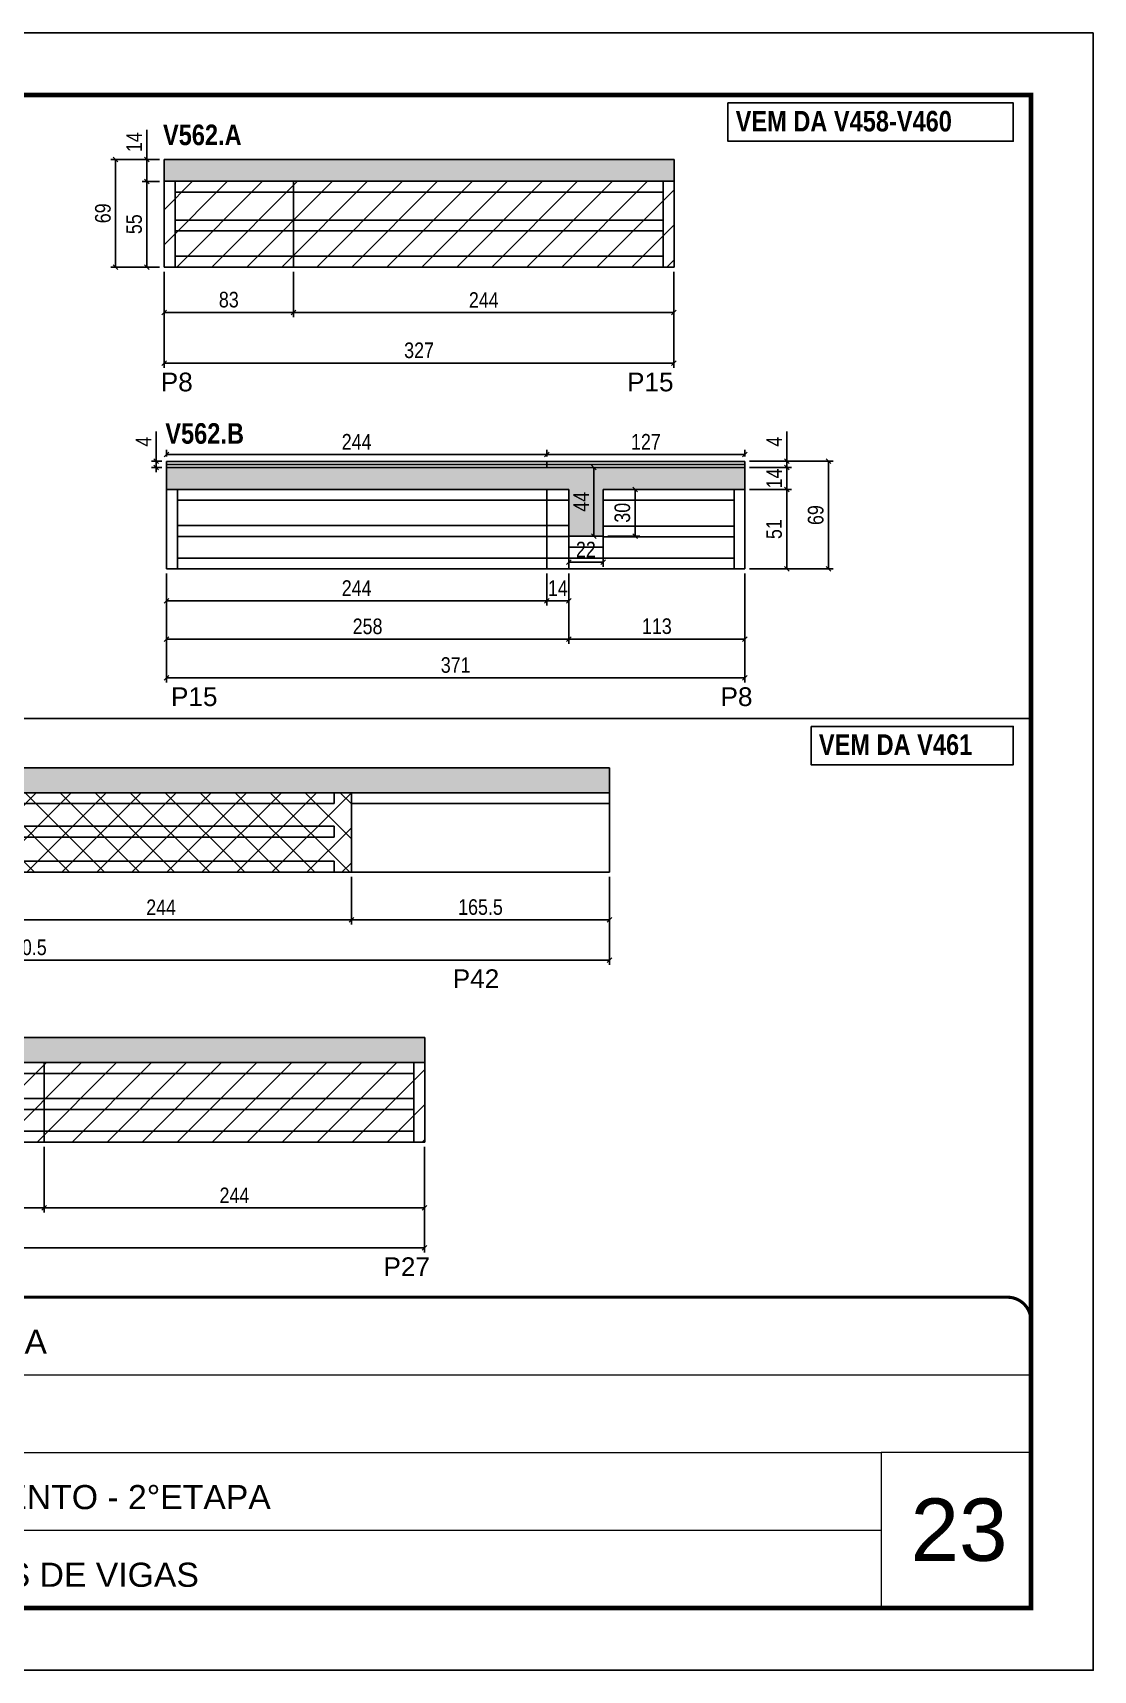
# Model space of a CAD drawing. Extents: x -15895 to 12929, y -2522 to 15173.
# Drawn here: x 7298 to 7978, y 7815 to 8865 of the extents above; entities that cross this region are included whole.
import ezdxf

# ---------------------------------------------------------------- set-up
doc = ezdxf.new("R2010")
doc.units = 0
doc.header["$PDMODE"] = 35
doc.header["$PDSIZE"] = -10
doc.linetypes.add('CONTINUO', pattern=[0])
doc.linetypes.add('DASHED', pattern=[0.75, 0.5, -0.25])
for name, color, linetype in [('5', 5, 'Continuous'), ('COTA', 241, 'Continuous'), ('NOMENCLATURA', 7, 'Continuous'), ('Painéis', 200, 'Continuous'), ('SARR_2.2x7', 40, 'Continuous')]:
    doc.layers.add(name, color=color, linetype=linetype)
for name, color, linetype, lineweight in [('CARIMBO', 255, 'Continuous', 9), ('Folhas', 255, 'Continuous', 9), ('Hachura', 251, 'Continuous', 9), ('SARRAFO DE PRESSAO', 251, 'DASHED', 9)]:
    doc.layers.add(name, color=color, linetype=linetype, lineweight=lineweight)
doc.layers.add('Laje_Perimetro', color=7, linetype='Continuous', plot=False)
doc.styles.add('ARIAL', font='arial.ttf')
doc.styles.add('COTA TECNICA', font='techl___.ttf', dxfattribs={"height": 10})
doc.styles.get("Standard").update_dxf_attribs({"font": 'arial.ttf'})
doc.styles.add('TECNICA', font='techb___.ttf', dxfattribs={"height": 10})
doc.styles.add('Tecnologia', font='')
doc.styles.get('Tecnologia').set_extended_font_data('Forgotten Futurist')
doc.dimstyles.new('PAINEL', dxfattribs={"dimtxt": 10, "dimasz": 3, "dimexe": 3, "dimexo": 3, "dimgap": 3, "dimtad": 1, "dimdec": 1, "dimzin": 12, "dimdsep": 46, "dimtxsty": 'COTA TECNICA', "dimblk1": 'OBLIQUE', "dimblk2": 'OBLIQUE', "dimsah": 1, "dimcen": 0.9, "dimclrd": 4, "dimclre": 4, "dimclrt": 240, "dimadec": 1, "dimazin": 3, "dimtfac": 1, "dimtdec": 1, "dimtmove": 0, "dimatfit": 3, "dimfxl": 1, "dimtolj": 1, "dimtzin": 12, "dimarcsym": 0})

# ---------------------------------------------------------------- blocks, each defined once
blk = doc.blocks.new('9999999999')
at = {"color": 30, "linetype": 'CONTINUO'}
for p, q in [((98564.6, 34230.2), (98564.6, 34429.4)), ((98564.6, 34379.6), (99584, 34379.6)), ((98564.6, 34329.8), (99488, 34329.8)), ((99584, 34329.8), (99488, 34329.8)), ((99488, 34329.8), (99488, 34230.2)), ((98564.6, 34280), (99488, 34280))]:
    blk.add_line(p, q, dxfattribs=at)
at = {"color": 30, "linetype": 'CONTINUO', "const_width": 2}
blk.add_lwpolyline([(99584, 34230.2), (99584, 34414.4, 0.414214), (99569, 34429.4), (98229, 34429.4, 0.414214), (98214, 34414.4), (98214, 34245.2, 0.414214), (98229, 34230.2), (99584, 34230.2)], format="xyb", dxfattribs=at)
at = {"layer": 'Folhas'}
blk.add_lwpolyline([(98139, 34190.2), (99624, 34190.2), (99624, 35240.2), (98139, 35240.2)], close=True, dxfattribs=at)
at = {"layer": 'Folhas', "color": 30, "const_width": 3}
blk.add_lwpolyline([(98214, 34230.2), (99584, 34230.2), (99584, 35200.2), (98214, 35200.2)], close=True, dxfattribs=at)
at = {"color": 7, "linetype": 'Continuous', "ltscale": 5, "style": 'ARIAL'}
for s, height, p in [('ZAMBETTA', 15.48, (98837.7, 34393.1)), ('LUXOR', 15.48, (98837.7, 34343.3)), ('2°PAVIMENTO - 2°ETAPA', 15.483, (98837.7, 34293.5)), ('NOVA SISTEMAS CONSTRUTIVOS', 11.059, (98263.2, 34267.2)), ('LATERAIS DE VIGAS', 15.483, (98837.7, 34243.7))]:
    blk.add_text(s, height=height, dxfattribs=at).set_placement(p)
at = {"layer": 'Folhas', "color": 7, "style": 'Tecnologia', "width": 1.5}
for s, p in [('CLIENTE:', (98573.7, 34397.2)), ('OBRA:', (98573.7, 34347.3)), ('PAVIMENTO:', (98573.7, 34297.5)), ('PROJETO:', (98573.7, 34247.7))]:
    blk.add_text(s, height=14, dxfattribs=at).set_placement(p)
blk = doc.blocks.new('_Oblique')
at = {"color": 0, "linetype": 'ByBlock', "lineweight": -2}
blk.add_line((-0.5, -0.5), (0.5, 0.5), dxfattribs=at)
blk = doc.blocks.new('*D467')
at = {"layer": 'COTA', "color": 4, "lineweight": -2, "transparency": 16777216}
for p, q in [((7382, 8711.7), (7382, 8650.1)), ((7709, 8711.7), (7709, 8650.1)), ((7709, 8653.1), (7382, 8653.1))]:
    blk.add_line(p, q, dxfattribs=at)
at = {"layer": 'Defpoints', "color": 0, "transparency": 16777216}
for p in [(7382, 8714.7), (7709, 8714.7), (7382, 8653.1)]:
    blk.add_point(p, dxfattribs=at)
at = {"layer": 'COTA', "color": 4, "lineweight": -2, "transparency": 16777216, "xscale": 3, "yscale": 3, "zscale": 3, "rotation": 180}
blk.add_blockref('_Oblique', (7382, 8653.1), dxfattribs=at)
at = {"layer": 'COTA', "color": 4, "lineweight": -2, "transparency": 16777216, "xscale": 3, "yscale": 3, "zscale": 3}
blk.add_blockref('_Oblique', (7709, 8653.1), dxfattribs=at)
at = {"layer": 'COTA', "color": 240, "transparency": 16777216, "insert": (7545.5, 8661.3), "char_height": 10, "attachment_point": 5, "style": 'COTA TECNICA'}
blk.add_mtext('\\A1;327', dxfattribs=at)
blk = doc.blocks.new('*D468')
at = {"layer": 'COTA', "color": 4, "lineweight": -2, "transparency": 16777216}
for p, q in [((7465, 8711.7), (7465, 8682.6)), ((7709, 8711.7), (7709, 8682.6)), ((7709, 8685.6), (7465, 8685.6))]:
    blk.add_line(p, q, dxfattribs=at)
at = {"layer": 'Defpoints', "color": 0, "transparency": 16777216}
for p in [(7465, 8714.7), (7709, 8714.7), (7465, 8685.6)]:
    blk.add_point(p, dxfattribs=at)
at = {"layer": 'COTA', "color": 4, "lineweight": -2, "transparency": 16777216, "xscale": 3, "yscale": 3, "zscale": 3, "rotation": 180}
blk.add_blockref('_Oblique', (7465, 8685.6), dxfattribs=at)
at = {"layer": 'COTA', "color": 4, "lineweight": -2, "transparency": 16777216, "xscale": 3, "yscale": 3, "zscale": 3}
blk.add_blockref('_Oblique', (7709, 8685.6), dxfattribs=at)
at = {"layer": 'COTA', "color": 240, "transparency": 16777216, "insert": (7587, 8693.6), "char_height": 10, "attachment_point": 5, "style": 'COTA TECNICA'}
blk.add_mtext('\\A1;244', dxfattribs=at)
blk = doc.blocks.new('*D469')
at = {"layer": 'COTA', "color": 4, "lineweight": -2, "transparency": 16777216}
for p, q in [((7382, 8711.7), (7382, 8682.6)), ((7465, 8711.7), (7465, 8682.6)), ((7465, 8685.6), (7382, 8685.6))]:
    blk.add_line(p, q, dxfattribs=at)
at = {"layer": 'Defpoints', "color": 0, "transparency": 16777216}
for p in [(7382, 8714.7), (7465, 8714.7), (7382, 8685.6)]:
    blk.add_point(p, dxfattribs=at)
at = {"layer": 'COTA', "color": 4, "lineweight": -2, "transparency": 16777216, "xscale": 3, "yscale": 3, "zscale": 3, "rotation": 180}
blk.add_blockref('_Oblique', (7382, 8685.6), dxfattribs=at)
at = {"layer": 'COTA', "color": 4, "lineweight": -2, "transparency": 16777216, "xscale": 3, "yscale": 3, "zscale": 3}
blk.add_blockref('_Oblique', (7465, 8685.6), dxfattribs=at)
at = {"layer": 'COTA', "color": 240, "transparency": 16777216, "insert": (7423.5, 8693.8), "char_height": 10, "attachment_point": 5, "style": 'COTA TECNICA'}
blk.add_mtext('\\A1;83', dxfattribs=at)
blk = doc.blocks.new('*D470')
at = {"layer": 'COTA', "color": 4, "lineweight": -2, "transparency": 16777216}
for p, q in [((7379, 8769.7), (7367.9, 8769.7)), ((7370.9, 8769.7), (7370.9, 8714.7)), ((7379, 8714.7), (7367.9, 8714.7))]:
    blk.add_line(p, q, dxfattribs=at)
at = {"layer": 'Defpoints', "color": 0, "transparency": 16777216}
for p in [(7382, 8769.7), (7370.9, 8714.7), (7382, 8714.7)]:
    blk.add_point(p, dxfattribs=at)
at = {"layer": 'COTA', "color": 4, "lineweight": -2, "transparency": 16777216, "xscale": 3, "yscale": 3, "zscale": 3}
for p, rotation in [((7370.9, 8769.7), 90), ((7370.9, 8714.7), 270)]:
    blk.add_blockref('_Oblique', p, dxfattribs=dict(at, rotation=rotation))
at = {"layer": 'COTA', "color": 240, "transparency": 16777216, "insert": (7362.8, 8742.2), "char_height": 10, "attachment_point": 5, "rotation": 90, "style": 'COTA TECNICA'}
blk.add_mtext('\\A1;55', dxfattribs=at)
blk = doc.blocks.new('*D475')
at = {"layer": 'COTA', "color": 4, "lineweight": -2, "transparency": 16777216}
for p, q in [((7370.9, 8783.7), (7370.9, 8802.8)), ((7379, 8783.7), (7367.9, 8783.7)), ((7370.9, 8769.7), (7370.9, 8783.7)), ((7379, 8769.7), (7367.9, 8769.7))]:
    blk.add_line(p, q, dxfattribs=at)
at = {"layer": 'Defpoints', "color": 0, "transparency": 16777216}
for p in [(7370.9, 8783.7), (7382, 8783.7), (7382, 8769.7)]:
    blk.add_point(p, dxfattribs=at)
at = {"layer": 'COTA', "color": 4, "lineweight": -2, "transparency": 16777216, "xscale": 3, "yscale": 3, "zscale": 3}
for p, rotation in [((7370.9, 8783.7), 90), ((7370.9, 8769.7), 270)]:
    blk.add_blockref('_Oblique', p, dxfattribs=dict(at, rotation=rotation))
at = {"layer": 'COTA', "color": 240, "transparency": 16777216, "insert": (7362.8, 8794.8), "char_height": 10, "attachment_point": 5, "rotation": 90, "style": 'COTA TECNICA'}
blk.add_mtext('\\A1;14', dxfattribs=at)
blk = doc.blocks.new('*D476')
at = {"layer": 'COTA', "color": 4, "lineweight": -2, "transparency": 16777216}
for p, q in [((7379, 8783.7), (7347.9, 8783.7)), ((7350.9, 8714.7), (7350.9, 8783.7)), ((7379, 8714.7), (7347.9, 8714.7))]:
    blk.add_line(p, q, dxfattribs=at)
at = {"layer": 'Defpoints', "color": 0, "transparency": 16777216}
for p in [(7350.9, 8783.7), (7382, 8783.7), (7382, 8714.7)]:
    blk.add_point(p, dxfattribs=at)
at = {"layer": 'COTA', "color": 4, "lineweight": -2, "transparency": 16777216, "xscale": 3, "yscale": 3, "zscale": 3}
for p, rotation in [((7350.9, 8783.7), 90), ((7350.9, 8714.7), 270)]:
    blk.add_blockref('_Oblique', p, dxfattribs=dict(at, rotation=rotation))
at = {"layer": 'COTA', "color": 240, "transparency": 16777216, "insert": (7342.8, 8749.2), "char_height": 10, "attachment_point": 5, "rotation": 90, "style": 'COTA TECNICA'}
blk.add_mtext('\\A1;69', dxfattribs=at)
blk = doc.blocks.new('*D477')
at = {"layer": 'COTA', "color": 4, "lineweight": -2, "transparency": 16777216}
for p, q in [((7383.5, 8518.2), (7383.5, 8448.3)), ((7754.5, 8518.2), (7754.5, 8448.3)), ((7383.5, 8451.3), (7754.5, 8451.3))]:
    blk.add_line(p, q, dxfattribs=at)
at = {"layer": 'Defpoints', "color": 0, "transparency": 16777216}
for p in [(7383.5, 8521.2), (7754.5, 8521.2), (7754.5, 8451.3)]:
    blk.add_point(p, dxfattribs=at)
at = {"layer": 'COTA', "color": 4, "lineweight": -2, "transparency": 16777216, "xscale": 3, "yscale": 3, "zscale": 3, "rotation": 180}
blk.add_blockref('_Oblique', (7383.5, 8451.3), dxfattribs=at)
at = {"layer": 'COTA', "color": 4, "lineweight": -2, "transparency": 16777216, "xscale": 3, "yscale": 3, "zscale": 3}
blk.add_blockref('_Oblique', (7754.5, 8451.3), dxfattribs=at)
at = {"layer": 'COTA', "color": 240, "transparency": 16777216, "insert": (7569, 8459.5), "char_height": 10, "attachment_point": 5, "style": 'COTA TECNICA'}
blk.add_mtext('\\A1;371', dxfattribs=at)
blk = doc.blocks.new('*D478')
at = {"layer": 'COTA', "color": 4, "lineweight": -2, "transparency": 16777216}
for p, q in [((7383.5, 8518.2), (7383.5, 8473.2)), ((7641.5, 8518.2), (7641.5, 8473.2)), ((7383.5, 8476.2), (7641.5, 8476.2))]:
    blk.add_line(p, q, dxfattribs=at)
at = {"layer": 'Defpoints', "color": 0, "transparency": 16777216}
for p in [(7383.5, 8521.2), (7641.5, 8521.2), (7641.5, 8476.2)]:
    blk.add_point(p, dxfattribs=at)
at = {"layer": 'COTA', "color": 4, "lineweight": -2, "transparency": 16777216, "xscale": 3, "yscale": 3, "zscale": 3, "rotation": 180}
blk.add_blockref('_Oblique', (7383.5, 8476.2), dxfattribs=at)
at = {"layer": 'COTA', "color": 4, "lineweight": -2, "transparency": 16777216, "xscale": 3, "yscale": 3, "zscale": 3}
blk.add_blockref('_Oblique', (7641.5, 8476.2), dxfattribs=at)
at = {"layer": 'COTA', "color": 240, "transparency": 16777216, "insert": (7512.5, 8484.3), "char_height": 10, "attachment_point": 5, "style": 'COTA TECNICA'}
blk.add_mtext('\\A1;258', dxfattribs=at)
blk = doc.blocks.new('*D479')
at = {"layer": 'COTA', "color": 4, "lineweight": -2, "transparency": 16777216}
for p, q in [((7641.5, 8518.2), (7641.5, 8473.2)), ((7754.5, 8518.2), (7754.5, 8473.2)), ((7641.5, 8476.2), (7754.5, 8476.2))]:
    blk.add_line(p, q, dxfattribs=at)
at = {"layer": 'Defpoints', "color": 0, "transparency": 16777216}
for p in [(7641.5, 8521.2), (7754.5, 8521.2), (7754.5, 8476.2)]:
    blk.add_point(p, dxfattribs=at)
at = {"layer": 'COTA', "color": 4, "lineweight": -2, "transparency": 16777216, "xscale": 3, "yscale": 3, "zscale": 3, "rotation": 180}
blk.add_blockref('_Oblique', (7641.5, 8476.2), dxfattribs=at)
at = {"layer": 'COTA', "color": 4, "lineweight": -2, "transparency": 16777216, "xscale": 3, "yscale": 3, "zscale": 3}
blk.add_blockref('_Oblique', (7754.5, 8476.2), dxfattribs=at)
at = {"layer": 'COTA', "color": 240, "transparency": 16777216, "insert": (7698, 8484.4), "char_height": 10, "attachment_point": 5, "style": 'COTA TECNICA'}
blk.add_mtext('\\A1;113', dxfattribs=at)
blk = doc.blocks.new('*D480')
at = {"layer": 'COTA', "color": 4, "lineweight": -2, "transparency": 16777216}
for p, q in [((7757.5, 8590.2), (7811, 8590.2)), ((7808, 8590.2), (7808, 8521.2)), ((7757.5, 8521.2), (7811, 8521.2))]:
    blk.add_line(p, q, dxfattribs=at)
at = {"layer": 'Defpoints', "color": 0, "transparency": 16777216}
for p in [(7754.5, 8590.2), (7754.5, 8521.2), (7808, 8521.2)]:
    blk.add_point(p, dxfattribs=at)
at = {"layer": 'COTA', "color": 4, "lineweight": -2, "transparency": 16777216, "xscale": 3, "yscale": 3, "zscale": 3}
for p, rotation in [((7808, 8590.2), 90), ((7808, 8521.2), 270)]:
    blk.add_blockref('_Oblique', p, dxfattribs=dict(at, rotation=rotation))
at = {"layer": 'COTA', "color": 240, "transparency": 16777216, "insert": (7799.9, 8555.7), "char_height": 10, "attachment_point": 5, "rotation": 90, "style": 'COTA TECNICA'}
blk.add_mtext('\\A1;69', dxfattribs=at)
blk = doc.blocks.new('*D481')
at = {"layer": 'COTA', "color": 4, "lineweight": -2, "transparency": 16777216}
for p, q in [((7757.5, 8572.2), (7784.4, 8572.2)), ((7781.4, 8521.2), (7781.4, 8572.2)), ((7757.5, 8521.2), (7784.4, 8521.2))]:
    blk.add_line(p, q, dxfattribs=at)
at = {"layer": 'Defpoints', "color": 0, "transparency": 16777216}
for p in [(7754.5, 8572.2), (7781.4, 8572.2), (7754.5, 8521.2)]:
    blk.add_point(p, dxfattribs=at)
at = {"layer": 'COTA', "color": 4, "lineweight": -2, "transparency": 16777216, "xscale": 3, "yscale": 3, "zscale": 3}
for p, rotation in [((7781.4, 8572.2), 90), ((7781.4, 8521.2), 270)]:
    blk.add_blockref('_Oblique', p, dxfattribs=dict(at, rotation=rotation))
at = {"layer": 'COTA', "color": 240, "transparency": 16777216, "insert": (7773.2, 8546.7), "char_height": 10, "attachment_point": 5, "rotation": 90, "style": 'COTA TECNICA'}
blk.add_mtext('\\A1;51', dxfattribs=at)
blk = doc.blocks.new('*D482')
at = {"layer": 'COTA', "color": 4, "lineweight": -2, "transparency": 16777216}
for p, q in [((7757.5, 8586.2), (7784.4, 8586.2)), ((7781.4, 8572.2), (7781.4, 8586.2)), ((7757.5, 8572.2), (7784.4, 8572.2))]:
    blk.add_line(p, q, dxfattribs=at)
at = {"layer": 'Defpoints', "color": 0, "transparency": 16777216}
for p in [(7754.5, 8586.2), (7781.4, 8586.2), (7754.5, 8572.2)]:
    blk.add_point(p, dxfattribs=at)
at = {"layer": 'COTA', "color": 4, "lineweight": -2, "transparency": 16777216, "xscale": 3, "yscale": 3, "zscale": 3}
for p, rotation in [((7781.4, 8586.2), 90), ((7781.4, 8572.2), 270)]:
    blk.add_blockref('_Oblique', p, dxfattribs=dict(at, rotation=rotation))
at = {"layer": 'COTA', "color": 240, "transparency": 16777216, "insert": (7773.3, 8579.2), "char_height": 10, "attachment_point": 5, "rotation": 90, "style": 'COTA TECNICA'}
blk.add_mtext('\\A1;14', dxfattribs=at)
blk = doc.blocks.new('*D483')
at = {"layer": 'COTA', "color": 4, "lineweight": -2, "transparency": 16777216}
for p, q in [((7781.4, 8590.2), (7781.4, 8609.4)), ((7757.5, 8590.2), (7784.4, 8590.2)), ((7781.4, 8586.2), (7781.4, 8590.2)), ((7757.5, 8586.2), (7784.4, 8586.2)), ((7781.4, 8586.2), (7781.4, 8583.2))]:
    blk.add_line(p, q, dxfattribs=at)
at = {"layer": 'Defpoints', "color": 0, "transparency": 16777216}
for p in [(7754.5, 8590.2), (7781.4, 8590.2), (7754.5, 8586.2)]:
    blk.add_point(p, dxfattribs=at)
at = {"layer": 'COTA', "color": 4, "lineweight": -2, "transparency": 16777216, "xscale": 3, "yscale": 3, "zscale": 3}
for p, rotation in [((7781.4, 8590.2), 270), ((7781.4, 8586.2), 90)]:
    blk.add_blockref('_Oblique', p, dxfattribs=dict(at, rotation=rotation))
at = {"layer": 'COTA', "color": 240, "transparency": 16777216, "insert": (7773.3, 8602.8), "char_height": 10, "attachment_point": 5, "rotation": 90, "style": 'COTA TECNICA'}
blk.add_mtext('\\A1;4', dxfattribs=at)
blk = doc.blocks.new('*D484')
at = {"layer": 'COTA', "color": 4, "lineweight": -2, "transparency": 16777216}
for p, q in [((7666.5, 8572.2), (7687.1, 8572.2)), ((7684.1, 8572.2), (7684.1, 8542.2)), ((7666.5, 8542.2), (7687.1, 8542.2))]:
    blk.add_line(p, q, dxfattribs=at)
at = {"layer": 'Defpoints', "color": 0, "transparency": 16777216}
for p in [(7663.5, 8572.2), (7663.5, 8542.2), (7684.1, 8542.2)]:
    blk.add_point(p, dxfattribs=at)
at = {"layer": 'COTA', "color": 4, "lineweight": -2, "transparency": 16777216, "xscale": 3, "yscale": 3, "zscale": 3}
for p, rotation in [((7684.1, 8572.2), 90), ((7684.1, 8542.2), 270)]:
    blk.add_blockref('_Oblique', p, dxfattribs=dict(at, rotation=rotation))
at = {"layer": 'COTA', "color": 240, "transparency": 16777216, "insert": (7675.9, 8557.2), "char_height": 10, "attachment_point": 5, "rotation": 90, "style": 'COTA TECNICA'}
blk.add_mtext('\\A1;30', dxfattribs=at)
blk = doc.blocks.new('*D491')
at = {"layer": 'COTA', "color": 4, "lineweight": -2, "transparency": 16777216}
for p, q in [((6917.1, 8323.7), (6917.1, 8267.4)), ((7667.6, 8323.7), (7667.6, 8267.4)), ((6917.1, 8270.4), (7667.6, 8270.4))]:
    blk.add_line(p, q, dxfattribs=at)
at = {"layer": 'Defpoints', "color": 0, "transparency": 16777216}
for p in [(6917.1, 8326.7), (7667.6, 8326.7), (7667.6, 8270.4)]:
    blk.add_point(p, dxfattribs=at)
at = {"layer": 'COTA', "color": 4, "lineweight": -2, "transparency": 16777216, "xscale": 3, "yscale": 3, "zscale": 3, "rotation": 180}
blk.add_blockref('_Oblique', (6917.1, 8270.4), dxfattribs=at)
at = {"layer": 'COTA', "color": 4, "lineweight": -2, "transparency": 16777216, "xscale": 3, "yscale": 3, "zscale": 3}
blk.add_blockref('_Oblique', (7667.6, 8270.4), dxfattribs=at)
at = {"layer": 'COTA', "color": 240, "transparency": 16777216, "insert": (7292.4, 8278.5), "char_height": 10, "attachment_point": 5, "style": 'COTA TECNICA'}
blk.add_mtext('\\A1;750.5', dxfattribs=at)
blk = doc.blocks.new('*D498')
at = {"layer": 'COTA', "color": 4, "lineweight": -2, "transparency": 16777216}
for p, q in [((6917.1, 8150.7), (6917.1, 8082.8)), ((7549.1, 8150.7), (7549.1, 8082.8)), ((7549.1, 8085.8), (6917.1, 8085.8))]:
    blk.add_line(p, q, dxfattribs=at)
at = {"layer": 'Defpoints', "color": 0, "transparency": 16777216}
for p in [(6917.1, 8153.7), (7549.1, 8153.7), (6917.1, 8085.8)]:
    blk.add_point(p, dxfattribs=at)
at = {"layer": 'COTA', "color": 4, "lineweight": -2, "transparency": 16777216, "xscale": 3, "yscale": 3, "zscale": 3, "rotation": 180}
blk.add_blockref('_Oblique', (6917.1, 8085.8), dxfattribs=at)
at = {"layer": 'COTA', "color": 4, "lineweight": -2, "transparency": 16777216, "xscale": 3, "yscale": 3, "zscale": 3}
blk.add_blockref('_Oblique', (7549.1, 8085.8), dxfattribs=at)
at = {"layer": 'COTA', "color": 240, "transparency": 16777216, "insert": (7233.1, 8094), "char_height": 10, "attachment_point": 5, "style": 'COTA TECNICA'}
blk.add_mtext('\\A1;632', dxfattribs=at)
blk = doc.blocks.new('*D494')
at = {"layer": 'COTA', "color": 4, "lineweight": -2, "transparency": 16777216}
for p, q in [((7061.1, 8150.7), (7061.1, 8108.5)), ((7305.1, 8150.7), (7305.1, 8108.5)), ((7305.1, 8111.5), (7061.1, 8111.5))]:
    blk.add_line(p, q, dxfattribs=at)
at = {"layer": 'Defpoints', "color": 0, "transparency": 16777216}
for p in [(7061.1, 8153.7), (7305.1, 8153.7), (7061.1, 8111.5)]:
    blk.add_point(p, dxfattribs=at)
at = {"layer": 'COTA', "color": 4, "lineweight": -2, "transparency": 16777216, "xscale": 3, "yscale": 3, "zscale": 3, "rotation": 180}
blk.add_blockref('_Oblique', (7061.1, 8111.5), dxfattribs=at)
at = {"layer": 'COTA', "color": 4, "lineweight": -2, "transparency": 16777216, "xscale": 3, "yscale": 3, "zscale": 3}
blk.add_blockref('_Oblique', (7305.1, 8111.5), dxfattribs=at)
at = {"layer": 'COTA', "color": 240, "transparency": 16777216, "insert": (7183.1, 8119.5), "char_height": 10, "attachment_point": 5, "style": 'COTA TECNICA'}
blk.add_mtext('\\A1;244', dxfattribs=at)
blk = doc.blocks.new('*D500')
at = {"layer": 'COTA', "color": 4, "lineweight": -2, "transparency": 16777216}
for p, q in [((7305.1, 8150.7), (7305.1, 8108.5)), ((7549.1, 8150.7), (7549.1, 8108.5)), ((7305.1, 8111.5), (7549.1, 8111.5))]:
    blk.add_line(p, q, dxfattribs=at)
at = {"layer": 'Defpoints', "color": 0, "transparency": 16777216}
for p in [(7305.1, 8153.7), (7549.1, 8153.7), (7549.1, 8111.5)]:
    blk.add_point(p, dxfattribs=at)
at = {"layer": 'COTA', "color": 4, "lineweight": -2, "transparency": 16777216, "xscale": 3, "yscale": 3, "zscale": 3, "rotation": 180}
blk.add_blockref('_Oblique', (7305.1, 8111.5), dxfattribs=at)
at = {"layer": 'COTA', "color": 4, "lineweight": -2, "transparency": 16777216, "xscale": 3, "yscale": 3, "zscale": 3}
blk.add_blockref('_Oblique', (7549.1, 8111.5), dxfattribs=at)
at = {"layer": 'COTA', "color": 240, "transparency": 16777216, "insert": (7427.1, 8119.5), "char_height": 10, "attachment_point": 5, "style": 'COTA TECNICA'}
blk.add_mtext('\\A1;244', dxfattribs=at)
blk = doc.blocks.new('*D809')
at = {"layer": 'COTA', "color": 4, "lineweight": -2, "transparency": 16777216}
for p, q in [((7376.9, 8590.2), (7376.9, 8609.4)), ((7380.5, 8590.2), (7373.9, 8590.2)), ((7376.9, 8586.2), (7376.9, 8590.2)), ((7380.5, 8586.2), (7373.9, 8586.2)), ((7376.9, 8586.2), (7376.9, 8583.2))]:
    blk.add_line(p, q, dxfattribs=at)
at = {"layer": 'Defpoints', "color": 0, "transparency": 16777216}
for p in [(7376.9, 8590.2), (7383.5, 8590.2), (7383.5, 8586.2)]:
    blk.add_point(p, dxfattribs=at)
at = {"layer": 'COTA', "color": 4, "lineweight": -2, "transparency": 16777216, "xscale": 3, "yscale": 3, "zscale": 3}
for p, rotation in [((7376.9, 8590.2), 270), ((7376.9, 8586.2), 90)]:
    blk.add_blockref('_Oblique', p, dxfattribs=dict(at, rotation=rotation))
at = {"layer": 'COTA', "color": 240, "transparency": 16777216, "insert": (7368.8, 8602.8), "char_height": 10, "attachment_point": 5, "rotation": 90, "style": 'COTA TECNICA'}
blk.add_mtext('\\A1;4', dxfattribs=at)
blk = doc.blocks.new('*D810')
at = {"layer": 'COTA', "color": 4, "lineweight": -2, "transparency": 16777216}
for p, q in [((7383.5, 8518.2), (7383.5, 8497.8)), ((7627.5, 8518.2), (7627.5, 8497.8)), ((7383.5, 8500.8), (7627.5, 8500.8))]:
    blk.add_line(p, q, dxfattribs=at)
at = {"layer": 'Defpoints', "color": 0, "transparency": 16777216}
for p in [(7383.5, 8521.2), (7627.5, 8521.2), (7627.5, 8500.8)]:
    blk.add_point(p, dxfattribs=at)
at = {"layer": 'COTA', "color": 4, "lineweight": -2, "transparency": 16777216, "xscale": 3, "yscale": 3, "zscale": 3, "rotation": 180}
blk.add_blockref('_Oblique', (7383.5, 8500.8), dxfattribs=at)
at = {"layer": 'COTA', "color": 4, "lineweight": -2, "transparency": 16777216, "xscale": 3, "yscale": 3, "zscale": 3}
blk.add_blockref('_Oblique', (7627.5, 8500.8), dxfattribs=at)
at = {"layer": 'COTA', "color": 240, "transparency": 16777216, "insert": (7505.5, 8508.9), "char_height": 10, "attachment_point": 5, "style": 'COTA TECNICA'}
blk.add_mtext('\\A1;244', dxfattribs=at)
blk = doc.blocks.new('*D811')
at = {"layer": 'COTA', "color": 4, "lineweight": -2, "transparency": 16777216}
for p, q in [((7627.5, 8518.2), (7627.5, 8497.8)), ((7641.5, 8518.2), (7641.5, 8497.8)), ((7627.5, 8500.8), (7641.5, 8500.8))]:
    blk.add_line(p, q, dxfattribs=at)
at = {"layer": 'Defpoints', "color": 0, "transparency": 16777216}
for p in [(7627.5, 8521.2), (7641.5, 8521.2), (7641.5, 8500.8)]:
    blk.add_point(p, dxfattribs=at)
at = {"layer": 'COTA', "color": 4, "lineweight": -2, "transparency": 16777216, "xscale": 3, "yscale": 3, "zscale": 3, "rotation": 180}
blk.add_blockref('_Oblique', (7627.5, 8500.8), dxfattribs=at)
at = {"layer": 'COTA', "color": 4, "lineweight": -2, "transparency": 16777216, "xscale": 3, "yscale": 3, "zscale": 3}
blk.add_blockref('_Oblique', (7641.5, 8500.8), dxfattribs=at)
at = {"layer": 'COTA', "color": 240, "transparency": 16777216, "insert": (7634.5, 8508.9), "char_height": 10, "attachment_point": 5, "style": 'COTA TECNICA'}
blk.add_mtext('\\A1;14', dxfattribs=at)
blk = doc.blocks.new('*D812')
at = {"layer": 'COTA', "color": 4, "lineweight": -2, "transparency": 16777216}
for p, q in [((7383.5, 8593.2), (7383.5, 8597.6)), ((7383.5, 8594.6), (7627.5, 8594.6)), ((7627.5, 8593.2), (7627.5, 8597.6))]:
    blk.add_line(p, q, dxfattribs=at)
at = {"layer": 'Defpoints', "color": 0, "transparency": 16777216}
for p in [(7383.5, 8590.2), (7627.5, 8594.6), (7627.5, 8590.2)]:
    blk.add_point(p, dxfattribs=at)
at = {"layer": 'COTA', "color": 4, "lineweight": -2, "transparency": 16777216, "xscale": 3, "yscale": 3, "zscale": 3, "rotation": 180}
blk.add_blockref('_Oblique', (7383.5, 8594.6), dxfattribs=at)
at = {"layer": 'COTA', "color": 4, "lineweight": -2, "transparency": 16777216, "xscale": 3, "yscale": 3, "zscale": 3}
blk.add_blockref('_Oblique', (7627.5, 8594.6), dxfattribs=at)
at = {"layer": 'COTA', "color": 240, "transparency": 16777216, "insert": (7505.5, 8602.7), "char_height": 10, "attachment_point": 5, "style": 'COTA TECNICA'}
blk.add_mtext('\\A1;244', dxfattribs=at)
blk = doc.blocks.new('*D813')
at = {"layer": 'COTA', "color": 4, "lineweight": -2, "transparency": 16777216}
for p, q in [((7627.5, 8593.2), (7627.5, 8597.6)), ((7627.5, 8594.6), (7754.5, 8594.6)), ((7754.5, 8593.2), (7754.5, 8597.6))]:
    blk.add_line(p, q, dxfattribs=at)
at = {"layer": 'Defpoints', "color": 0, "transparency": 16777216}
for p in [(7627.5, 8590.2), (7754.5, 8594.6), (7754.5, 8590.2)]:
    blk.add_point(p, dxfattribs=at)
at = {"layer": 'COTA', "color": 4, "lineweight": -2, "transparency": 16777216, "xscale": 3, "yscale": 3, "zscale": 3, "rotation": 180}
blk.add_blockref('_Oblique', (7627.5, 8594.6), dxfattribs=at)
at = {"layer": 'COTA', "color": 4, "lineweight": -2, "transparency": 16777216, "xscale": 3, "yscale": 3, "zscale": 3}
blk.add_blockref('_Oblique', (7754.5, 8594.6), dxfattribs=at)
at = {"layer": 'COTA', "color": 240, "transparency": 16777216, "insert": (7691, 8602.7), "char_height": 10, "attachment_point": 5, "style": 'COTA TECNICA'}
blk.add_mtext('\\A1;127', dxfattribs=at)
blk = doc.blocks.new('*D814')
at = {"layer": 'COTA', "color": 4, "lineweight": -2, "transparency": 16777216}
for p, q in [((7641.5, 8539.2), (7641.5, 8522.6)), ((7663.5, 8539.2), (7663.5, 8522.6)), ((7663.5, 8525.6), (7641.5, 8525.6))]:
    blk.add_line(p, q, dxfattribs=at)
at = {"layer": 'Defpoints', "color": 0, "transparency": 16777216}
for p in [(7641.5, 8542.2), (7663.5, 8542.2), (7641.5, 8525.6)]:
    blk.add_point(p, dxfattribs=at)
at = {"layer": 'COTA', "color": 4, "lineweight": -2, "transparency": 16777216, "xscale": 3, "yscale": 3, "zscale": 3, "rotation": 180}
blk.add_blockref('_Oblique', (7641.5, 8525.6), dxfattribs=at)
at = {"layer": 'COTA', "color": 4, "lineweight": -2, "transparency": 16777216, "xscale": 3, "yscale": 3, "zscale": 3}
blk.add_blockref('_Oblique', (7663.5, 8525.6), dxfattribs=at)
at = {"layer": 'COTA', "color": 240, "transparency": 16777216, "insert": (7652.5, 8533.6), "char_height": 10, "attachment_point": 5, "style": 'COTA TECNICA'}
blk.add_mtext('\\A1;22', dxfattribs=at)
blk = doc.blocks.new('*D815')
at = {"layer": 'COTA', "color": 4, "lineweight": -2, "transparency": 16777216}
for p, q in [((7502.1, 8323.7), (7502.1, 8293.2)), ((7667.6, 8323.7), (7667.6, 8293.2)), ((7502.1, 8296.2), (7667.6, 8296.2))]:
    blk.add_line(p, q, dxfattribs=at)
at = {"layer": 'Defpoints', "color": 0, "transparency": 16777216}
for p in [(7502.1, 8326.7), (7667.6, 8326.7), (7667.6, 8296.2)]:
    blk.add_point(p, dxfattribs=at)
at = {"layer": 'COTA', "color": 4, "lineweight": -2, "transparency": 16777216, "xscale": 3, "yscale": 3, "zscale": 3, "rotation": 180}
blk.add_blockref('_Oblique', (7502.1, 8296.2), dxfattribs=at)
at = {"layer": 'COTA', "color": 4, "lineweight": -2, "transparency": 16777216, "xscale": 3, "yscale": 3, "zscale": 3}
blk.add_blockref('_Oblique', (7667.6, 8296.2), dxfattribs=at)
at = {"layer": 'COTA', "color": 240, "transparency": 16777216, "insert": (7584.9, 8304.3), "char_height": 10, "attachment_point": 5, "style": 'COTA TECNICA'}
blk.add_mtext('\\A1;165.5', dxfattribs=at)
blk = doc.blocks.new('*D832')
at = {"layer": 'COTA', "color": 4, "lineweight": -2, "transparency": 16777216}
for p, q in [((7258.1, 8323.7), (7258.1, 8293.2)), ((7502.1, 8323.7), (7502.1, 8293.2)), ((7258.1, 8296.2), (7502.1, 8296.2))]:
    blk.add_line(p, q, dxfattribs=at)
at = {"layer": 'Defpoints', "color": 0, "transparency": 16777216}
for p in [(7258.1, 8326.7), (7502.1, 8326.7), (7502.1, 8296.2)]:
    blk.add_point(p, dxfattribs=at)
at = {"layer": 'COTA', "color": 4, "lineweight": -2, "transparency": 16777216, "xscale": 3, "yscale": 3, "zscale": 3, "rotation": 180}
blk.add_blockref('_Oblique', (7258.1, 8296.2), dxfattribs=at)
at = {"layer": 'COTA', "color": 4, "lineweight": -2, "transparency": 16777216, "xscale": 3, "yscale": 3, "zscale": 3}
blk.add_blockref('_Oblique', (7502.1, 8296.2), dxfattribs=at)
at = {"layer": 'COTA', "color": 240, "transparency": 16777216, "insert": (7380.1, 8304.2), "char_height": 10, "attachment_point": 5, "style": 'COTA TECNICA'}
blk.add_mtext('\\A1;244', dxfattribs=at)
blk = doc.blocks.new('*D2024')
at = {"layer": 'COTA', "color": 4, "lineweight": -2, "transparency": 16777216}
for p, q in [((7655.5, 8586.2), (7660.5, 8586.2)), ((7657.5, 8542.2), (7657.5, 8586.2)), ((7655.5, 8542.2), (7660.5, 8542.2))]:
    blk.add_line(p, q, dxfattribs=at)
at = {"layer": 'Defpoints', "color": 0, "transparency": 16777216}
for p in [(7652.5, 8586.2), (7657.5, 8586.2), (7652.5, 8542.2)]:
    blk.add_point(p, dxfattribs=at)
at = {"layer": 'COTA', "color": 4, "lineweight": -2, "transparency": 16777216, "xscale": 3, "yscale": 3, "zscale": 3}
for p, rotation in [((7657.5, 8586.2), 90), ((7657.5, 8542.2), 270)]:
    blk.add_blockref('_Oblique', p, dxfattribs=dict(at, rotation=rotation))
at = {"layer": 'COTA', "color": 240, "transparency": 16777216, "insert": (7649.5, 8564.2), "char_height": 10, "attachment_point": 5, "rotation": 90, "style": 'COTA TECNICA'}
blk.add_mtext('\\A1;44', dxfattribs=at)

msp = doc.modelspace()

# ---------------------------------------------------------------- hatches: boundary and pattern name
at = {"layer": 'COTA'}
h = msp.add_hatch(dxfattribs=at)
h.set_pattern_fill('AR-CONC', color=256, scale=0.03)
h.set_pattern_definition([(50, (1566.832, 0), (5.46554, -0.4781726), [0.5715, -6.2865]), (355, (1566.832, 0), (-1.0573026, 5.7317054), [0.4572, -5.0292175]), (100.451445, (1567.2874, -0.04), (4.4082374, 5.2535326), [0.4857003, -5.3427073]), (46.1842, (1566.832, 1.524), (8.1323712, -1.26127), [0.85725, -9.42975]), (96.63556, (1567.51, 1.419), (7.122124, 7.422784), [0.728551, -8.014068]), (351.18415, (1566.832, 1.524), (7.122124, 7.422784), [0.685799, -7.543792]), (21, (1567.594, 1.143), (4.5484317, -3.067956), [0.5715, -6.2865]), (326, (1567.594, 1.143), (1.8540609, 5.525639), [0.4572, -5.0292]), (71.451445, (1567.973, 0.8873), (6.4024926, 2.457683), [0.4857003, -5.342698]), (37.5, (1566.832, 0), (0.0926581, 2.53665117), [0, -4.96824, 0, -5.1054, 0, -5.04825]), (7.5, (1566.832, 0), (2.0045899, 3.00541724), [0, -2.91084, 0, -4.85394, 0, -1.92405]), (327.5, (1565.1327, 0), (4.06771786, -0.17186232), [0, -1.905, 0, -5.9436, 0, -7.8867]), (317.5, (1564.3707, 0), (4.4438754, 0.7627947), [0, -2.4765, 0, -3.94716, 0, -5.6007])])
h.paths.add_polyline_path([(7709.02, 8769.73), (7709.02, 8783.73), (7382.02, 8783.73), (7382.02, 8769.73)])
h = msp.add_hatch(dxfattribs=at)
h.set_pattern_fill('AR-CONC', color=256, scale=0.03)
h.paths.add_polyline_path([(7663.52, 8572.16), (7754.52, 8572.16), (7754.52, 8586.16), (7383.52, 8586.16), (7383.52, 8572.16), (7641.52, 8572.16), (7641.52, 8542.16), (7663.52, 8542.16)])
h = msp.add_hatch(dxfattribs=at)
h.set_pattern_fill('AR-CONC', color=256, scale=0.03)
h.paths.add_polyline_path([(7667.62, 8393.68), (6917.12, 8393.68), (6917.12, 8377.68), (7667.62, 8377.68)])
h = msp.add_hatch(dxfattribs=at)
h.set_pattern_fill('AR-CONC', color=256, scale=0.03)
h.set_pattern_definition([(50, (3317.2174, -3984.482), (5.46554, -0.4781726), [0.5715, -6.2865]), (355, (3317.2174, -3984.482), (-1.0573026, 5.7317054), [0.4572, -5.0292175]), (100.451445, (3317.673, -3984.522), (4.4082374, 5.2535326), [0.4857003, -5.3427073]), (46.1842, (3317.2174, -3982.958), (8.1323712, -1.26127), [0.85725, -9.42975]), (96.63556, (3317.895, -3983.063), (7.122124, 7.4227837), [0.7285507, -8.014068]), (351.18415, (3317.2174, -3982.958), (7.122124, 7.422784), [0.685799, -7.543792]), (21, (3317.9794, -3983.339), (4.5484317, -3.067956), [0.5715, -6.2865]), (326, (3317.9794, -3983.339), (1.8540609, 5.525639), [0.4572, -5.0292]), (71.451445, (3318.3585, -3983.595), (6.4024926, 2.457683), [0.4857003, -5.3426981]), (37.5, (3317.2174, -3984.4821), (0.0926581, 2.53665117), [0, -4.96824, 0, -5.1054, 0, -5.04825]), (7.5, (3317.2174, -3984.482), (2.0045899, 3.00541724), [0, -2.91084, 0, -4.85394, 0, -1.92405]), (327.5, (3315.5182, -3984.482), (4.06771786, -0.17186232), [0, -1.905, 0, -5.9436, 0, -7.8867]), (317.5, (3314.7562, -3984.482), (4.4438754, 0.7627947), [0, -2.4765, 0, -3.94716, 0, -5.6007])])
h.paths.add_polyline_path([(6917.12, 8220.7), (6917.12, 8204.7), (7549.12, 8204.7), (7549.12, 8220.7)])
at = {"layer": 'Hachura', "linetype": 'ByBlock'}
h = msp.add_hatch(dxfattribs=at)
h.set_pattern_fill('ANSI31', color=256, scale=5)
h.paths.add_polyline_path([(7465.02, 8769.73), (7382.02, 8769.73), (7382.02, 8714.73), (7465.02, 8714.73)])
h.paths.add_polyline_path([(7709.02, 8769.73), (7465.02, 8769.73), (7465.02, 8714.73), (7709.02, 8714.73)])
h = msp.add_hatch(dxfattribs=at)
h.set_pattern_fill('ANSI37', color=256, scale=5)
h.paths.add_polyline_path([(7014.12, 8377.68), (6917.12, 8377.68), (6917.12, 8326.68), (7014.12, 8326.68)])
h.paths.add_polyline_path([(7258.12, 8377.68), (7014.12, 8377.68), (7014.12, 8326.68), (7258.12, 8326.68)])
h.paths.add_polyline_path([(7502.12, 8377.68), (7258.12, 8377.68), (7258.12, 8326.68), (7502.12, 8326.68)])
h = msp.add_hatch(dxfattribs=at)
h.set_pattern_fill('ANSI31', color=256, scale=5)
h.paths.add_polyline_path([(7061.12, 8204.7), (6917.12, 8204.7), (6917.12, 8153.7), (7061.12, 8153.7)])
h.paths.add_polyline_path([(7305.12, 8204.7), (7061.12, 8204.7), (7061.12, 8153.7), (7305.12, 8153.7)])
h.paths.add_polyline_path([(7549.12, 8204.7), (7305.12, 8204.7), (7305.12, 8153.7), (7549.12, 8153.7)])

# ---------------------------------------------------------------- linework, layer by layer
at = {"layer": 'COTA'}
for p, q in [((7382.02, 8769.73), (7382.02, 8783.73)), ((7382.02, 8783.73), (7709.02, 8783.73)), ((7709.02, 8783.73), (7709.02, 8769.73)), ((7383.52, 8572.16), (7383.52, 8586.16)), ((7754.52, 8572.16), (7754.52, 8586.16)), ((7663.52, 8542.16), (7663.52, 8535.16)), ((6567.87, 8425.21), (7937.87, 8425.21)), ((7667.62, 8393.68), (6917.12, 8393.68)), ((7667.62, 8377.68), (7667.62, 8393.68)), ((7491.12, 8377.68), (7491.12, 8370.68)), ((7491.12, 8356.18), (7491.12, 8349.18)), ((7491.12, 8333.68), (7491.12, 8326.68)), ((7549.12, 8220.7), (6917.12, 8220.7)), ((7549.12, 8204.7), (7549.12, 8220.7))]:
    msp.add_line(p, q, dxfattribs=at)
at = {"layer": 'Laje_Perimetro'}
msp.add_lwpolyline([(7977.87, 8864.98), (6492.87, 8864.98), (6492.87, 7814.98), (7977.87, 7814.98)], close=True, dxfattribs=at)
at = {"layer": 'NOMENCLATURA'}
for points in [[(7743.54, 8820), (7926.55, 8820), (7926.55, 8795.43), (7743.54, 8795.43)], [(7796.92, 8420.22), (7926.55, 8420.22), (7926.55, 8395.66), (7796.92, 8395.66)]]:
    msp.add_lwpolyline(points, close=True, dxfattribs=at)
at = {"layer": 'Painéis', "linetype": 'ByBlock'}
for p, q in [((7382.02, 8714.73), (7382.02, 8769.73)), ((7382.02, 8769.73), (7709.02, 8769.73)), ((7465.02, 8769.73), (7465.02, 8714.73)), ((7709.02, 8769.73), (7709.02, 8714.73)), ((7709.02, 8714.73), (7382.02, 8714.73)), ((7754.52, 8590.16), (7383.52, 8590.16)), ((7383.52, 8590.16), (7383.52, 8586.16)), ((7627.52, 8590.16), (7627.52, 8586.16)), ((7754.52, 8586.16), (7754.52, 8590.16)), ((7383.52, 8586.16), (7754.52, 8586.16)), ((7383.52, 8572.16), (7383.52, 8521.16)), ((7641.52, 8572.16), (7383.52, 8572.16)), ((7627.52, 8572.16), (7627.52, 8521.16)), ((7641.52, 8572.16), (7641.52, 8521.16)), ((7754.52, 8572.16), (7663.52, 8572.16)), ((7663.52, 8572.16), (7663.52, 8542.16)), ((7754.52, 8521.16), (7754.52, 8572.16)), ((7663.52, 8542.16), (7641.52, 8542.16)), ((7383.52, 8521.16), (7754.52, 8521.16)), ((7667.62, 8377.68), (6917.12, 8377.68)), ((7502.12, 8377.68), (7502.12, 8326.68)), ((7667.62, 8326.68), (7667.62, 8377.68)), ((6917.12, 8326.68), (7667.62, 8326.68)), ((6917.12, 8204.7), (7549.12, 8204.7)), ((7305.12, 8153.7), (7305.12, 8204.7)), ((7549.12, 8204.7), (7549.12, 8153.7)), ((7549.12, 8153.7), (6917.12, 8153.7))]:
    msp.add_line(p, q, dxfattribs=at)
at = {"layer": 'SARR_2.2x7', "linetype": 'Continuous'}
for p, q in [((7389.02, 8714.73), (7389.02, 8769.73)), ((7702.02, 8714.73), (7702.02, 8769.73)), ((7465.02, 8762.73), (7389.02, 8762.73)), ((7702.02, 8762.73), (7465.02, 8762.73)), ((7465.02, 8744.87), (7389.02, 8744.87)), ((7465.02, 8737.87), (7389.02, 8737.87)), ((7702.02, 8744.87), (7465.02, 8744.87)), ((7702.02, 8737.87), (7465.02, 8737.87)), ((7465.02, 8721.73), (7389.02, 8721.73)), ((7702.02, 8721.73), (7465.02, 8721.73)), ((7627.52, 8588.16), (7383.52, 8588.16)), ((7754.52, 8588.16), (7627.52, 8588.16)), ((7390.52, 8521.16), (7390.52, 8572.16)), ((7747.52, 8521.16), (7747.52, 8572.16)), ((7390.52, 8565.16), (7641.52, 8565.16)), ((7663.52, 8565.16), (7747.52, 8565.16)), ((7390.52, 8548.96), (7641.52, 8548.96)), ((7663.52, 8548.7), (7747.52, 8548.7)), ((7390.52, 8541.96), (7641.52, 8541.96)), ((7663.52, 8541.7), (7747.52, 8541.7)), ((7390.52, 8528.16), (7641.52, 8528.16)), ((7663.52, 8535.16), (7641.52, 8535.16)), ((7641.52, 8528.16), (7747.52, 8528.16)), ((7014.12, 8370.68), (7491.12, 8370.68)), ((7502.12, 8370.68), (7667.62, 8370.68)), ((7014.12, 8356.18), (7491.12, 8356.18)), ((7014.12, 8349.18), (7491.12, 8349.18)), ((7014.12, 8333.68), (7491.12, 8333.68)), ((7542.12, 8153.7), (7542.12, 8204.7)), ((7305.12, 8197.7), (7072.12, 8197.7)), ((7542.12, 8197.7), (7305.12, 8197.7)), ((7305.12, 8181.53), (7072.12, 8181.53)), ((7542.12, 8181.53), (7305.12, 8181.53)), ((7305.12, 8174.53), (7072.12, 8174.53)), ((7542.12, 8174.53), (7305.12, 8174.53)), ((7305.12, 8160.7), (7072.12, 8160.7)), ((7542.12, 8160.7), (7305.12, 8160.7))]:
    msp.add_line(p, q, dxfattribs=at)

# ---------------------------------------------------------------- block references
at = {"layer": 'SARRAFO DE PRESSAO', "color": 6, "linetype": 'ByBlock'}
msp.add_blockref('9999999999', (-91646.11, -26375.22), dxfattribs=at)

# ---------------------------------------------------------------- texts
at = {"layer": '5', "linetype": 'Continuous'}
for s, rotation, p in [('P8', 0.00004, (7379.89, 8635.05)), ('P15', 359.99996, (7678.91, 8635.05)), ('P15', 0.00004, (7386.43, 8433.25)), ('P8', 359.99996, (7738.84, 8433.25)), ('P42', 0.00004, (7567.1, 8252.42)), ('P27', 359.99996, (7522.69, 8067.74))]:
    msp.add_text(s, height=12, rotation=rotation, dxfattribs=at).set_placement(p)
at = {"layer": 'CARIMBO', "style": 'ARIAL'}
msp.add_text('23', height=40, dxfattribs=at).set_placement((7860.73, 7885.13))
at = {"layer": 'NOMENCLATURA', "style": 'TECNICA'}
for s, p in [('VEM DA V458-V460', (7748.55, 8801.69)), ('V562.A', (7381.3, 8792.91)), ('V562.B', (7382.8, 8601.44)), ('VEM DA V461', (7801.93, 8401.92))]:
    msp.add_text(s, height=13.2, dxfattribs=at).set_placement(p)

# ---------------------------------------------------------------- dimensions: what is measured, and where the dimension line sits
at = {"layer": 'COTA'}
for base, p1, p2, angle, picture, middle in [((7370.9, 8783.73), (7382.02, 8769.73), (7382.02, 8783.73), 90, '*D475', (7362.83, 8794.79)), ((7350.92, 8783.73), (7382.02, 8714.73), (7382.02, 8783.73), 90, '*D476', (7342.79, 8749.23)), ((7370.9, 8714.73), (7382.02, 8769.73), (7382.02, 8714.73), 90, '*D470', (7362.79, 8742.23)), ((7465.02, 8685.55), (7709.02, 8714.73), (7465.02, 8714.73), 180, '*D468', (7587.02, 8693.62)), ((7376.87, 8590.16), (7383.52, 8586.16), (7383.52, 8590.16), 90, '*D809', (7368.79, 8602.78)), ((7781.35, 8590.16), (7754.52, 8586.16), (7754.52, 8590.16), 90, '*D483', (7773.28, 8602.78)), ((7808.03, 8521.16), (7754.52, 8590.16), (7754.52, 8521.16), 90, '*D480', (7799.9, 8555.66)), ((7657.53, 8586.16), (7652.52, 8542.16), (7652.52, 8586.16), 90, '*D2024', (7649.46, 8564.16)), ((7684.13, 8542.16), (7663.52, 8572.16), (7663.52, 8542.16), 90, '*D484', (7675.91, 8557.16)), ((7781.35, 8572.16), (7754.52, 8521.16), (7754.52, 8572.16), 90, '*D481', (7773.24, 8546.66)), ((7641.52, 8476.21), (7383.52, 8521.16), (7641.52, 8521.16), 0, '*D478', (7512.52, 8484.35))]:
    dim = msp.add_linear_dim(base=base, p1=p1, p2=p2, angle=angle, dimstyle='PAINEL', dxfattribs=at)
    dim.commit()
    dim.dimension.update_dxf_attribs({"geometry": picture, "text_midpoint": middle})
for base, p1, p2, picture, middle in [((7382.02, 8653.06), (7709.02, 8714.73), (7382.02, 8714.73), '*D467', (7545.52, 8661.28)), ((7627.52, 8594.61), (7383.52, 8590.16), (7627.52, 8590.16), '*D812', (7505.52, 8602.69)), ((7641.52, 8525.57), (7663.52, 8542.16), (7641.52, 8542.16), '*D814', (7652.52, 8533.57)), ((7754.52, 8451.26), (7383.52, 8521.16), (7754.52, 8521.16), '*D477', (7569.02, 8459.48)), ((7627.52, 8500.81), (7383.52, 8521.16), (7627.52, 8521.16), '*D810', (7505.52, 8508.88)), ((7667.62, 8270.43), (6917.12, 8326.68), (7667.62, 8326.68), '*D491', (7292.37, 8278.54)), ((7502.12, 8296.16), (7258.12, 8326.68), (7502.12, 8326.68), '*D832', (7380.12, 8304.23)), ((7667.62, 8296.16), (7502.12, 8326.68), (7667.62, 8326.68), '*D815', (7584.87, 8304.27)), ((6917.12, 8085.75), (7549.12, 8153.7), (6917.12, 8153.7), '*D498', (7233.12, 8093.97)), ((7549.12, 8111.47), (7305.12, 8153.7), (7549.12, 8153.7), '*D500', (7427.12, 8119.54))]:
    dim = msp.add_linear_dim(base=base, p1=p1, p2=p2, dimstyle='PAINEL', dxfattribs=at)
    dim.commit()
    dim.dimension.update_dxf_attribs({"geometry": picture, "text_midpoint": middle})
for base, p1, p2, angle, picture, middle in [((7382.02, 8685.55), (7465.02, 8714.73), (7382.02, 8714.73), 180, '*D469', (7423.52, 8693.79)), ((7754.52, 8476.21), (7641.52, 8521.16), (7754.52, 8521.16), 0, '*D479', (7698.02, 8484.43)), ((7061.12, 8111.47), (7305.12, 8153.7), (7061.12, 8153.7), 180, '*D494', (7183.12, 8119.54))]:
    dim = msp.add_linear_dim(base=base, p1=p1, p2=p2, angle=angle, dimstyle='PAINEL', override={"dimtmove": 1}, dxfattribs=at)
    dim.commit()
    dim.dimension.update_dxf_attribs({"geometry": picture, "text_midpoint": middle})
dim = msp.add_linear_dim(base=(7754.52, 8594.61), p1=(7627.52, 8590.16), p2=(7754.52, 8590.16), dimstyle='PAINEL', override={"dimtmove": 1}, dxfattribs=at)
dim.commit()
dim.dimension.update_dxf_attribs({"geometry": '*D813', "text_midpoint": (7691.02, 8602.69)})
dim = msp.add_linear_dim(base=(7781.35, 8586.16), p1=(7754.52, 8572.16), p2=(7754.52, 8586.16), angle=90, dimstyle='PAINEL', dxfattribs=at)
dim.commit()
dim.dimension.update_dxf_attribs({"geometry": '*D482', "text_midpoint": (7781.35, 8579.16), "dimtype": 160})
dim = msp.add_linear_dim(base=(7641.52, 8500.81), p1=(7627.52, 8521.16), p2=(7641.52, 8521.16), dimstyle='PAINEL', dxfattribs=at)
dim.commit()
dim.dimension.update_dxf_attribs({"geometry": '*D811', "text_midpoint": (7634.52, 8500.81), "dimtype": 160})

doc.saveas('drawing.dxf')
